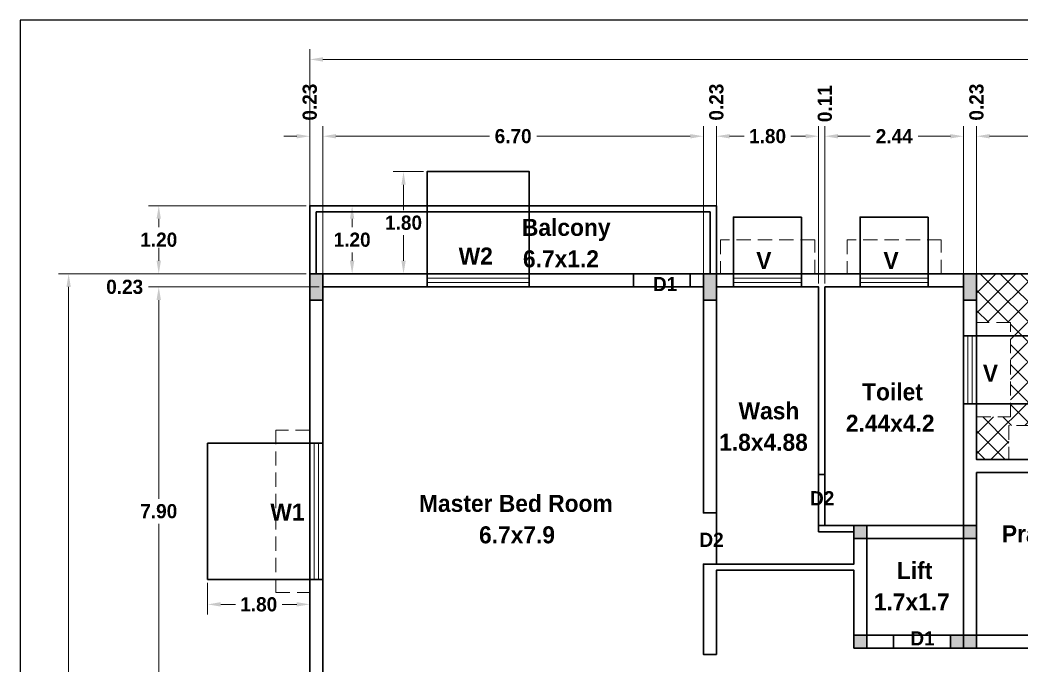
# Model space of a CAD drawing. Header units: metres. Extents: x 596 to 685, y 363 to 505.
# Drawn here: x 600.37 to 618.01, y 493.98 to 505.35 of the extents above; entities that cross this region are included whole.
import ezdxf

# ---------------------------------------------------------------- set-up
doc = ezdxf.new("R2010")
doc.units = ezdxf.units.M
doc.header["$MEASUREMENT"] = 0
doc.linetypes.add('DASHED2', pattern=[0.375, 0.25, -0.125])
for name, color, linetype in [('BLK_1_FLOOR', 63, 'Continuous'), ('BLK_1_FLR_1_ACROOM_1_LIGHT_VENTILATION_1', 1, 'Continuous'), ('BLK_1_FLR_1_ACROOM_1_LIGHT_VENTILATION_2', 1, 'Continuous'), ('BLK_1_FLR_1_BALCONY_1', 5, 'Continuous'), ('BLK_1_FLR_1_BLT_UP_AREA', 1, 'Continuous'), ('BLK_1_FLR_1_CARPET_AREA', 1, 'Continuous'), ('BLK_1_FLR_1_LIFT_1', 30, 'Continuous'), ('BLK_1_FLR_1_ROOF_AREA', 54, 'Continuous'), ('BLK_1_FLR_1_UNITFA_1', 234, 'Continuous'), ('BLK_1_FLR_1_WATER_CLOSET', 3, 'Continuous'), ('BLK_1_FLR_1_WC_BATH', 3, 'Continuous'), ('BLK_1_LVL_1_BLDG_FOOT_PRINT', 1, 'Continuous')]:
    doc.layers.add(name, color=color, linetype=linetype)
doc.styles.add('century', font='GOTHICB.TTF')
doc.styles.add('century Bold', font='GOTHICB.TTF', dxfattribs={"height": 9})
doc.dimstyles.get("Standard").update_dxf_attribs({"dimtxt": 0.25, "dimasz": 0.23, "dimexe": 0.18, "dimexo": 0.0625, "dimgap": 0.09, "dimtad": 0, "dimtih": 1, "dimtoh": 1, "dimzin": 0, "dimdsep": 46, "dimtxsty": 'century', "dimcen": 0.09, "dimadec": 0, "dimazin": 0, "dimtfac": 1, "dimtofl": 0, "dimtmove": 0, "dimatfit": 3, "dimfxl": 0, "dimtolj": 1, "dimtzin": 0, "dimlwd": 18, "dimlwe": 5, "dimarcsym": 0})

# ---------------------------------------------------------------- blocks, each defined once
blk = doc.blocks.new('*D23')
at = {"layer": 'BLK_1_FLR_1_BALCONY_1', "color": 0, "lineweight": 5}
for p, q in [((606.169, 502.082), (606.036, 502.082)), ((606.169, 500.882), (606.036, 500.882))]:
    blk.add_line(p, q, dxfattribs=at)
at = {"layer": 'BLK_1_FLR_1_BALCONY_1', "color": 0, "lineweight": 18}
for p, q in [((606.216, 501.852), (606.216, 501.703)), ((606.216, 501.112), (606.216, 501.261))]:
    blk.add_line(p, q, dxfattribs=at)
at = {"layer": 'BLK_1_FLR_1_BALCONY_1', "color": 0, "lineweight": 30}
for points in [[(606.177, 501.852), (606.254, 501.852), (606.216, 502.082)], [(606.177, 501.112), (606.254, 501.112), (606.216, 500.882)]]:
    blk.add_solid(points, dxfattribs=at)
at = {"layer": 'Defpoints', "color": 0, "lineweight": 30}
for p in [(606.216, 502.082), (606.231, 502.082), (606.231, 500.882)]:
    blk.add_point(p, dxfattribs=at)
at = {"layer": 'BLK_1_FLR_1_BALCONY_1', "color": 0, "lineweight": 30, "insert": (606.216, 501.482), "char_height": 0.25, "attachment_point": 5, "style": 'century'}
blk.add_mtext('\\A1;1.20', dxfattribs=at)
blk = doc.blocks.new('*D64')
at = {"layer": 'BLK_1_FLR_1_ACROOM_1_LIGHT_VENTILATION_1', "color": 0, "lineweight": 5}
for p, q in [((603.671, 495.44), (603.671, 494.882)), ((605.471, 495.44), (605.471, 494.882))]:
    blk.add_line(p, q, dxfattribs=at)
at = {"layer": 'BLK_1_FLR_1_ACROOM_1_LIGHT_VENTILATION_1', "color": 0, "lineweight": 18}
for p, q in [((603.901, 495.062), (604.16, 495.062)), ((605.241, 495.062), (604.982, 495.062))]:
    blk.add_line(p, q, dxfattribs=at)
at = {"layer": 'BLK_1_FLR_1_ACROOM_1_LIGHT_VENTILATION_1', "color": 0, "lineweight": 30}
for points in [[(603.901, 495.101), (603.901, 495.024), (603.671, 495.062)], [(605.241, 495.101), (605.241, 495.024), (605.471, 495.062)]]:
    blk.add_solid(points, dxfattribs=at)
at = {"layer": 'Defpoints', "color": 0, "lineweight": 30}
for p in [(603.671, 495.502), (605.471, 495.502), (605.471, 495.062)]:
    blk.add_point(p, dxfattribs=at)
at = {"layer": 'BLK_1_FLR_1_ACROOM_1_LIGHT_VENTILATION_1', "color": 0, "lineweight": 30, "insert": (604.571, 495.062), "char_height": 0.25, "attachment_point": 5, "style": 'century'}
blk.add_mtext('\\A1;1.80', dxfattribs=at)
blk = doc.blocks.new('*D65')
at = {"layer": 'BLK_1_FLR_1_ACROOM_1_LIGHT_VENTILATION_2', "color": 0, "lineweight": 5}
for p, q in [((607.473, 502.682), (606.941, 502.682)), ((607.473, 500.882), (606.941, 500.882))]:
    blk.add_line(p, q, dxfattribs=at)
at = {"layer": 'BLK_1_FLR_1_ACROOM_1_LIGHT_VENTILATION_2', "color": 0, "lineweight": 18}
for p, q in [((607.121, 502.452), (607.121, 502.003)), ((607.121, 501.112), (607.121, 501.561))]:
    blk.add_line(p, q, dxfattribs=at)
at = {"layer": 'BLK_1_FLR_1_ACROOM_1_LIGHT_VENTILATION_2', "color": 0, "lineweight": 30}
for points in [[(607.083, 502.452), (607.159, 502.452), (607.121, 502.682)], [(607.083, 501.112), (607.159, 501.112), (607.121, 500.882)]]:
    blk.add_solid(points, dxfattribs=at)
at = {"layer": 'Defpoints', "color": 0, "lineweight": 30}
for p in [(607.536, 502.682), (607.121, 500.882), (607.536, 500.882)]:
    blk.add_point(p, dxfattribs=at)
at = {"layer": 'BLK_1_FLR_1_ACROOM_1_LIGHT_VENTILATION_2', "color": 0, "lineweight": 30, "insert": (607.121, 501.782), "char_height": 0.25, "attachment_point": 5, "style": 'century'}
blk.add_mtext('\\A1;1.80', dxfattribs=at)
blk = doc.blocks.new('*D165')
at = {"color": 0, "lineweight": 5}
for p, q in [((605.471, 500.715), (605.471, 503.486)), ((605.701, 500.715), (605.701, 503.486))]:
    blk.add_line(p, q, dxfattribs=at)
at = {"color": 0, "lineweight": 18}
for p, q in [((605.241, 503.306), (605.011, 503.306)), ((605.931, 503.306), (606.161, 503.306))]:
    blk.add_line(p, q, dxfattribs=at)
at = {"color": 0, "lineweight": 30}
for points in [[(605.241, 503.344), (605.241, 503.267), (605.471, 503.306)], [(605.931, 503.344), (605.931, 503.267), (605.701, 503.306)]]:
    blk.add_solid(points, dxfattribs=at)
at = {"layer": 'Defpoints', "color": 0, "lineweight": 30}
for p in [(605.471, 503.306), (605.471, 500.652), (605.701, 500.652)]:
    blk.add_point(p, dxfattribs=at)
at = {"color": 0, "lineweight": 30, "insert": (605.471, 503.906), "char_height": 0.25, "attachment_point": 5, "rotation": 90, "style": 'century'}
blk.add_mtext('\\A1;0.23', dxfattribs=at)
blk = doc.blocks.new('*D166')
at = {"color": 0, "lineweight": 5}
for p, q in [((605.701, 500.715), (605.701, 503.486)), ((612.401, 500.715), (612.401, 503.486))]:
    blk.add_line(p, q, dxfattribs=at)
at = {"color": 0, "lineweight": 18}
for p, q in [((605.931, 503.306), (608.633, 503.306)), ((612.171, 503.306), (609.469, 503.306))]:
    blk.add_line(p, q, dxfattribs=at)
at = {"color": 0, "lineweight": 30}
for points in [[(605.931, 503.344), (605.931, 503.267), (605.701, 503.306)], [(612.171, 503.344), (612.171, 503.267), (612.401, 503.306)]]:
    blk.add_solid(points, dxfattribs=at)
at = {"layer": 'Defpoints', "color": 0, "lineweight": 30}
for p in [(612.401, 503.306), (605.701, 500.652), (612.401, 500.652)]:
    blk.add_point(p, dxfattribs=at)
at = {"color": 0, "lineweight": 30, "insert": (609.051, 503.306), "char_height": 0.25, "attachment_point": 5, "style": 'century'}
blk.add_mtext('\\A1;6.70', dxfattribs=at)
blk = doc.blocks.new('*D167')
at = {"color": 0, "lineweight": 5}
for p, q in [((612.401, 500.715), (612.401, 503.486)), ((612.631, 500.715), (612.631, 503.486))]:
    blk.add_line(p, q, dxfattribs=at)
at = {"color": 0, "lineweight": 18}
for p, q in [((612.171, 503.306), (611.941, 503.306)), ((612.861, 503.306), (613.091, 503.306))]:
    blk.add_line(p, q, dxfattribs=at)
at = {"color": 0, "lineweight": 30}
for points in [[(612.171, 503.344), (612.171, 503.267), (612.401, 503.306)], [(612.861, 503.344), (612.861, 503.267), (612.631, 503.306)]]:
    blk.add_solid(points, dxfattribs=at)
at = {"layer": 'Defpoints', "color": 0, "lineweight": 30}
for p in [(612.631, 503.306), (612.401, 500.652), (612.631, 500.652)]:
    blk.add_point(p, dxfattribs=at)
at = {"color": 0, "lineweight": 30, "insert": (612.631, 503.906), "char_height": 0.25, "attachment_point": 5, "rotation": 90, "style": 'century'}
blk.add_mtext('\\A1;0.23', dxfattribs=at)
blk = doc.blocks.new('*D168')
at = {"color": 0, "lineweight": 5}
for p, q in [((612.631, 500.715), (612.631, 503.486)), ((614.431, 500.715), (614.431, 503.486))]:
    blk.add_line(p, q, dxfattribs=at)
at = {"color": 0, "lineweight": 18}
for p, q in [((612.861, 503.306), (613.12, 503.306)), ((614.201, 503.306), (613.942, 503.306))]:
    blk.add_line(p, q, dxfattribs=at)
at = {"color": 0, "lineweight": 30}
for points in [[(612.861, 503.344), (612.861, 503.267), (612.631, 503.306)], [(614.201, 503.344), (614.201, 503.267), (614.431, 503.306)]]:
    blk.add_solid(points, dxfattribs=at)
at = {"layer": 'Defpoints', "color": 0, "lineweight": 30}
for p in [(614.431, 503.306), (612.631, 500.652), (614.431, 500.652)]:
    blk.add_point(p, dxfattribs=at)
at = {"color": 0, "lineweight": 30, "insert": (613.531, 503.306), "char_height": 0.25, "attachment_point": 5, "style": 'century'}
blk.add_mtext('\\A1;1.80', dxfattribs=at)
blk = doc.blocks.new('*D169')
at = {"color": 0, "lineweight": 5}
for p, q in [((614.431, 500.715), (614.431, 503.486)), ((614.541, 500.715), (614.541, 503.486))]:
    blk.add_line(p, q, dxfattribs=at)
at = {"color": 0, "lineweight": 18}
for p, q in [((614.201, 503.306), (613.971, 503.306)), ((614.771, 503.306), (615.001, 503.306))]:
    blk.add_line(p, q, dxfattribs=at)
at = {"color": 0, "lineweight": 30}
for points in [[(614.201, 503.344), (614.201, 503.267), (614.431, 503.306)], [(614.771, 503.344), (614.771, 503.267), (614.541, 503.306)]]:
    blk.add_solid(points, dxfattribs=at)
at = {"layer": 'Defpoints', "color": 0, "lineweight": 30}
for p in [(614.541, 503.306), (614.431, 500.652), (614.541, 500.652)]:
    blk.add_point(p, dxfattribs=at)
at = {"color": 0, "lineweight": 30, "insert": (614.541, 503.879), "char_height": 0.25, "attachment_point": 5, "rotation": 90, "style": 'century'}
blk.add_mtext('\\A1;0.11', dxfattribs=at)
blk = doc.blocks.new('*D170')
at = {"color": 0, "lineweight": 5}
for p, q in [((614.541, 500.715), (614.541, 503.486)), ((616.981, 500.715), (616.981, 503.486))]:
    blk.add_line(p, q, dxfattribs=at)
at = {"color": 0, "lineweight": 18}
for p, q in [((614.771, 503.306), (615.339, 503.306)), ((616.751, 503.306), (616.183, 503.306))]:
    blk.add_line(p, q, dxfattribs=at)
at = {"color": 0, "lineweight": 30}
for points in [[(614.771, 503.344), (614.771, 503.267), (614.541, 503.306)], [(616.751, 503.344), (616.751, 503.267), (616.981, 503.306)]]:
    blk.add_solid(points, dxfattribs=at)
at = {"layer": 'Defpoints', "color": 0, "lineweight": 30}
for p in [(616.981, 503.306), (614.541, 500.652), (616.981, 500.652)]:
    blk.add_point(p, dxfattribs=at)
at = {"color": 0, "lineweight": 30, "insert": (615.761, 503.306), "char_height": 0.25, "attachment_point": 5, "style": 'century'}
blk.add_mtext('\\A1;2.44', dxfattribs=at)
blk = doc.blocks.new('*D171')
at = {"color": 0, "lineweight": 5}
for p, q in [((616.981, 500.715), (616.981, 503.486)), ((617.211, 500.715), (617.211, 503.486))]:
    blk.add_line(p, q, dxfattribs=at)
at = {"color": 0, "lineweight": 18}
for p, q in [((616.751, 503.306), (616.521, 503.306)), ((617.441, 503.306), (617.671, 503.306))]:
    blk.add_line(p, q, dxfattribs=at)
at = {"color": 0, "lineweight": 30}
for points in [[(616.751, 503.344), (616.751, 503.267), (616.981, 503.306)], [(617.441, 503.344), (617.441, 503.267), (617.211, 503.306)]]:
    blk.add_solid(points, dxfattribs=at)
at = {"layer": 'Defpoints', "color": 0, "lineweight": 30}
for p in [(617.211, 503.306), (616.981, 500.652), (617.211, 500.652)]:
    blk.add_point(p, dxfattribs=at)
at = {"color": 0, "lineweight": 30, "insert": (617.211, 503.906), "char_height": 0.25, "attachment_point": 5, "rotation": 90, "style": 'century'}
blk.add_mtext('\\A1;0.23', dxfattribs=at)
blk = doc.blocks.new('*D172')
at = {"color": 0, "lineweight": 5}
for p, q in [((617.211, 500.945), (617.211, 503.486)), ((620.611, 500.945), (620.611, 503.486))]:
    blk.add_line(p, q, dxfattribs=at)
at = {"color": 0, "lineweight": 18}
for p, q in [((617.441, 503.306), (618.49, 503.306)), ((620.381, 503.306), (619.332, 503.306))]:
    blk.add_line(p, q, dxfattribs=at)
at = {"color": 0, "lineweight": 30}
for points in [[(617.441, 503.344), (617.441, 503.267), (617.211, 503.306)], [(620.381, 503.344), (620.381, 503.267), (620.611, 503.306)]]:
    blk.add_solid(points, dxfattribs=at)
at = {"layer": 'Defpoints', "color": 0, "lineweight": 30}
for p in [(620.611, 503.306), (617.211, 500.882), (620.611, 500.882)]:
    blk.add_point(p, dxfattribs=at)
at = {"color": 0, "lineweight": 30, "insert": (618.911, 503.306), "char_height": 0.25, "attachment_point": 5, "style": 'century'}
blk.add_mtext('\\A1;3.40', dxfattribs=at)
blk = doc.blocks.new('*D184')
at = {"color": 0, "lineweight": 5}
for p, q in [((605.471, 501.43), (605.471, 504.838)), ((638.291, 501.43), (638.291, 504.838))]:
    blk.add_line(p, q, dxfattribs=at)
at = {"color": 0, "lineweight": 18}
for p, q in [((605.701, 504.658), (621.365, 504.658)), ((638.061, 504.658), (622.397, 504.658))]:
    blk.add_line(p, q, dxfattribs=at)
at = {"color": 0, "lineweight": 30}
for points in [[(605.701, 504.697), (605.701, 504.62), (605.471, 504.658)], [(638.061, 504.697), (638.061, 504.62), (638.291, 504.658)]]:
    blk.add_solid(points, dxfattribs=at)
at = {"layer": 'Defpoints', "color": 0, "lineweight": 30}
for p in [(638.291, 504.658), (605.471, 501.367), (638.291, 501.367)]:
    blk.add_point(p, dxfattribs=at)
at = {"color": 0, "lineweight": 30, "insert": (621.881, 504.658), "char_height": 0.25, "attachment_point": 5, "style": 'century'}
blk.add_mtext('\\A1;32.82', dxfattribs=at)
blk = doc.blocks.new('*D192')
at = {"color": 0, "lineweight": 18}
for p, q in [((602.811, 501.112), (602.811, 501.342)), ((602.811, 500.422), (602.811, 500.192))]:
    blk.add_line(p, q, dxfattribs=at)
at = {"color": 0, "lineweight": 5}
for p, q in [((605.408, 500.882), (602.631, 500.882)), ((605.408, 500.652), (602.631, 500.652))]:
    blk.add_line(p, q, dxfattribs=at)
at = {"color": 0, "lineweight": 30}
for points in [[(602.772, 501.112), (602.849, 501.112), (602.811, 500.882)], [(602.772, 500.422), (602.849, 500.422), (602.811, 500.652)]]:
    blk.add_solid(points, dxfattribs=at)
at = {"layer": 'Defpoints', "color": 0, "lineweight": 30}
for p in [(605.471, 500.882), (602.811, 500.652), (605.471, 500.652)]:
    blk.add_point(p, dxfattribs=at)
at = {"color": 0, "lineweight": 30, "insert": (602.211, 500.652), "char_height": 0.25, "attachment_point": 5, "style": 'century'}
blk.add_mtext('\\A1;0.23', dxfattribs=at)
blk = doc.blocks.new('*D193')
at = {"color": 0, "lineweight": 5}
for p, q in [((605.638, 500.652), (602.631, 500.652)), ((605.638, 492.752), (602.631, 492.752))]:
    blk.add_line(p, q, dxfattribs=at)
at = {"color": 0, "lineweight": 18}
for p, q in [((602.811, 500.422), (602.811, 496.923)), ((602.811, 492.982), (602.811, 496.481))]:
    blk.add_line(p, q, dxfattribs=at)
at = {"color": 0, "lineweight": 30}
for points in [[(602.772, 500.422), (602.849, 500.422), (602.811, 500.652)], [(602.772, 492.982), (602.849, 492.982), (602.811, 492.752)]]:
    blk.add_solid(points, dxfattribs=at)
at = {"layer": 'Defpoints', "color": 0, "lineweight": 30}
for p in [(605.701, 500.652), (602.811, 492.752), (605.701, 492.752)]:
    blk.add_point(p, dxfattribs=at)
at = {"color": 0, "lineweight": 30, "insert": (602.811, 496.702), "char_height": 0.25, "attachment_point": 5, "style": 'century'}
blk.add_mtext('\\A1;7.90', dxfattribs=at)
blk = doc.blocks.new('*D202')
at = {"color": 0, "lineweight": 5}
for p, q in [((605.408, 502.082), (602.631, 502.082)), ((605.408, 500.882), (602.631, 500.882))]:
    blk.add_line(p, q, dxfattribs=at)
at = {"color": 0, "lineweight": 18}
for p, q in [((602.811, 501.852), (602.811, 501.703)), ((602.811, 501.112), (602.811, 501.261))]:
    blk.add_line(p, q, dxfattribs=at)
at = {"color": 0, "lineweight": 30}
for points in [[(602.772, 501.852), (602.849, 501.852), (602.811, 502.082)], [(602.772, 501.112), (602.849, 501.112), (602.811, 500.882)]]:
    blk.add_solid(points, dxfattribs=at)
at = {"layer": 'Defpoints', "color": 0, "lineweight": 30}
for p in [(602.811, 502.082), (605.471, 502.082), (605.471, 500.882)]:
    blk.add_point(p, dxfattribs=at)
at = {"color": 0, "lineweight": 30, "insert": (602.811, 501.482), "char_height": 0.25, "attachment_point": 5, "style": 'century'}
blk.add_mtext('\\A1;1.20', dxfattribs=at)
blk = doc.blocks.new('*D211')
at = {"color": 0, "lineweight": 5}
for p, q in [((605.408, 500.882), (601.044, 500.882)), ((605.408, 476.762), (601.044, 476.762))]:
    blk.add_line(p, q, dxfattribs=at)
at = {"color": 0, "lineweight": 18}
for p, q in [((601.224, 500.652), (601.224, 489.043)), ((601.224, 476.992), (601.224, 488.602))]:
    blk.add_line(p, q, dxfattribs=at)
at = {"color": 0, "lineweight": 30}
for points in [[(601.186, 500.652), (601.262, 500.652), (601.224, 500.882)], [(601.186, 476.992), (601.262, 476.992), (601.224, 476.762)]]:
    blk.add_solid(points, dxfattribs=at)
at = {"layer": 'Defpoints', "color": 0, "lineweight": 30}
for p in [(605.471, 500.882), (601.224, 476.762), (605.471, 476.762)]:
    blk.add_point(p, dxfattribs=at)
at = {"color": 0, "lineweight": 30, "insert": (601.224, 488.822), "char_height": 0.25, "attachment_point": 5, "style": 'century'}
blk.add_mtext('\\A1;24.12', dxfattribs=at)

msp = doc.modelspace()

# ---------------------------------------------------------------- hatches: boundary and pattern name
at = {"lineweight": 30}
h = msp.add_hatch(color=256, dxfattribs=at)
h.dxf.hatch_style = 1
h.paths.add_polyline_path([(605.701, 500.882), (605.471, 500.882), (605.471, 500.422), (605.701, 500.422)])
h = msp.add_hatch(color=256, dxfattribs=at)
h.dxf.hatch_style = 1
h.paths.add_polyline_path([(612.631, 500.882), (612.401, 500.882), (612.401, 500.422), (612.631, 500.422)])
h = msp.add_hatch(color=256, dxfattribs=at)
h.dxf.hatch_style = 1
h.paths.add_polyline_path([(617.211, 500.882), (616.981, 500.882), (616.981, 500.422), (617.211, 500.422)])
at = {"lineweight": 9}
h = msp.add_hatch(dxfattribs=at)
h.set_pattern_fill('ANSI37', color=256, scale=2)
h.set_pattern_definition([(45, (201.10466, -21.9846), (-0.176776695, 0.176776695), []), (135, (201.10466, -21.9846), (-0.176776695, -0.176776695), [])])
h.paths.add_polyline_path([(620.611, 500.882), (617.211, 500.882), (617.211, 500.422), (617.211, 500.023), (617.811, 500.023), (617.811, 498.363), (617.211, 498.363), (617.211, 497.612), (617.781, 497.612), (617.781, 498.212), (620.041, 498.212), (620.041, 497.612), (620.611, 497.612), (620.611, 497.842)])
h.paths.add_polyline_path([(617.942, 498.632), (619.737, 498.632), (619.737, 499.104), (617.942, 499.104)], flags=24)
h.paths.add_polyline_path([(618.371, 499.156), (619.272, 499.156), (619.272, 499.628), (618.371, 499.628)], flags=24)
at = {"lineweight": 30}
h = msp.add_hatch(color=256, dxfattribs=at)
h.dxf.hatch_style = 1
h.paths.add_polyline_path([(615.281, 496.452), (615.051, 496.452), (615.051, 496.222), (615.281, 496.222)])
h = msp.add_hatch(color=256, dxfattribs=at)
h.dxf.hatch_style = 1
h.paths.add_polyline_path([(617.211, 496.452), (616.981, 496.452), (616.981, 496.222), (617.211, 496.222)])
h = msp.add_hatch(color=256, dxfattribs=at)
h.dxf.hatch_style = 1
h.paths.add_polyline_path([(615.281, 494.522), (615.051, 494.522), (615.051, 494.292), (615.281, 494.292)])
h = msp.add_hatch(color=256, dxfattribs=at)
h.dxf.hatch_style = 1
h.paths.add_polyline_path([(617.211, 494.292), (617.211, 494.522), (616.751, 494.522), (616.751, 494.292)])

# ---------------------------------------------------------------- linework, layer by layer
for p, q in [((605.471, 500.882), (605.471, 502.082)), ((605.471, 502.082), (612.631, 502.082)), ((605.581, 501.972), (612.521, 501.972)), ((605.581, 500.882), (605.581, 501.972)), ((612.521, 501.972), (612.521, 500.882)), ((612.631, 502.082), (612.631, 500.882)), ((605.471, 500.882), (607.536, 500.882)), ((605.471, 500.882), (605.471, 497.902)), ((607.536, 500.652), (607.536, 500.882)), ((609.336, 500.882), (612.931, 500.882)), ((609.336, 500.882), (609.336, 500.652)), ((611.171, 500.652), (611.171, 500.882)), ((612.171, 500.652), (612.171, 500.882)), ((612.931, 500.652), (612.931, 500.882)), ((614.131, 500.882), (615.161, 500.882)), ((614.131, 500.882), (614.131, 500.652)), ((615.161, 500.652), (615.161, 500.882)), ((616.361, 500.882), (621.179, 500.882)), ((616.361, 500.882), (616.361, 500.652)), ((617.211, 500.882), (617.211, 499.793)), ((605.701, 497.902), (605.701, 500.652)), ((605.701, 500.652), (607.536, 500.652)), ((609.336, 500.652), (611.171, 500.652)), ((612.171, 500.652), (612.401, 500.652)), ((612.401, 500.652), (612.401, 496.672)), ((612.631, 500.652), (612.631, 496.672)), ((612.631, 500.652), (612.931, 500.652)), ((614.131, 500.652), (614.431, 500.652)), ((614.431, 500.652), (614.431, 497.352)), ((614.541, 500.652), (614.541, 497.352)), ((614.541, 500.652), (615.161, 500.652)), ((616.361, 500.652), (616.981, 500.652)), ((616.981, 500.652), (616.981, 499.793)), ((616.981, 499.793), (617.211, 499.793)), ((616.981, 498.593), (616.981, 496.452)), ((617.211, 498.593), (616.981, 498.593)), ((617.211, 498.593), (617.211, 497.612)), ((605.471, 497.902), (605.701, 497.902)), ((617.211, 497.612), (618.011, 497.612)), ((614.541, 497.352), (614.431, 497.352)), ((617.211, 497.382), (617.211, 494.292)), ((617.211, 497.382), (618.011, 497.382)), ((612.631, 496.672), (612.401, 496.672)), ((614.431, 496.452), (614.431, 496.342)), ((615.101, 496.452), (614.431, 496.452)), ((615.051, 496.342), (614.431, 496.342)), ((616.981, 496.452), (615.051, 496.452)), ((615.051, 495.772), (615.051, 496.342)), ((615.281, 494.292), (615.281, 496.222)), ((616.981, 496.222), (615.281, 496.222)), ((616.981, 496.222), (616.981, 494.292)), ((612.401, 495.772), (612.401, 494.182)), ((615.051, 495.772), (612.401, 495.772)), ((612.631, 495.662), (612.631, 494.182)), ((615.051, 495.662), (612.631, 495.662)), ((615.051, 494.292), (615.051, 495.662)), ((605.471, 495.502), (605.471, 491.747)), ((605.701, 495.502), (605.471, 495.502)), ((605.701, 492.752), (605.701, 495.502)), ((615.751, 494.522), (615.281, 494.522)), ((615.751, 494.522), (615.751, 494.292)), ((616.981, 494.522), (616.751, 494.522)), ((617.211, 494.522), (618.311, 494.522)), ((612.401, 494.182), (612.631, 494.182)), ((617.211, 494.292), (615.051, 494.292)), ((617.211, 494.292), (618.311, 494.292))]:
    msp.add_line(p, q, dxfattribs=at)
at = {"linetype": 'DASHED2', "lineweight": 9}
for p, q in [((614.361, 501.482), (612.701, 501.482)), ((612.701, 501.482), (612.701, 500.882)), ((614.361, 500.882), (614.361, 501.482)), ((616.591, 501.482), (614.931, 501.482)), ((614.931, 501.482), (614.931, 500.882)), ((616.591, 500.882), (616.591, 501.482)), ((617.811, 500.023), (617.211, 500.023)), ((617.811, 498.363), (617.811, 500.023)), ((617.211, 498.363), (617.811, 498.363)), ((605.471, 498.132), (604.871, 498.132)), ((604.871, 498.132), (604.871, 495.272)), ((620.041, 498.212), (617.781, 498.212)), ((617.781, 498.212), (617.781, 497.612)), ((604.871, 495.272), (605.471, 495.272))]:
    msp.add_line(p, q, dxfattribs=at)
at = {"lineweight": 9}
for p, q in [((607.536, 500.882), (609.336, 500.882)), ((612.931, 500.882), (614.131, 500.882)), ((615.161, 500.882), (616.361, 500.882)), ((607.536, 500.806), (609.336, 500.806)), ((609.336, 500.728), (607.536, 500.728)), ((612.931, 500.806), (614.131, 500.806)), ((614.131, 500.728), (612.931, 500.728)), ((615.161, 500.806), (616.361, 500.806)), ((616.361, 500.728), (615.161, 500.728)), ((609.336, 500.652), (607.536, 500.652)), ((614.131, 500.652), (612.931, 500.652)), ((616.361, 500.652), (615.161, 500.652)), ((616.981, 498.593), (616.981, 499.793)), ((617.057, 498.593), (617.057, 499.793)), ((617.135, 499.793), (617.135, 498.593)), ((617.211, 499.793), (617.211, 498.593)), ((605.471, 495.502), (605.471, 497.902)), ((605.547, 495.502), (605.547, 497.902)), ((605.625, 497.902), (605.625, 495.502)), ((605.701, 497.902), (605.701, 495.502))]:
    msp.add_line(p, q, dxfattribs=at)
at = {"lineweight": 30}
for points in [[(614.131, 501.882), (612.931, 501.882), (612.931, 500.882), (614.131, 500.882)], [(616.361, 501.882), (615.161, 501.882), (615.161, 500.882), (616.361, 500.882)], [(605.471, 500.422), (605.701, 500.422), (605.701, 500.882), (605.471, 500.882)], [(612.401, 500.422), (612.631, 500.422), (612.631, 500.882), (612.401, 500.882)], [(616.981, 500.422), (617.211, 500.422), (617.211, 500.882), (616.981, 500.882)], [(618.211, 498.593), (618.211, 499.793), (617.211, 499.793), (617.211, 498.593)], [(615.051, 496.222), (615.281, 496.222), (615.281, 496.452), (615.051, 496.452)], [(616.981, 496.222), (617.211, 496.222), (617.211, 496.452), (616.981, 496.452)], [(615.051, 494.292), (615.281, 494.292), (615.281, 494.522), (615.051, 494.522)], [(616.751, 494.522), (616.751, 494.292), (617.211, 494.292), (617.211, 494.522)]]:
    msp.add_lwpolyline(points, close=True, dxfattribs=at)
for points in [[(614.131, 500.882), (615.161, 500.882)], [(616.361, 500.882), (621.179, 500.882)], [(605.471, 491.747), (605.471, 495.502)]]:
    msp.add_lwpolyline(points, dxfattribs=at)
at = {"layer": 'BLK_1_FLOOR', "linetype": 'ByBlock'}
msp.add_lwpolyline([(600.368, 505.352), (600.368, 469.899), (643.899, 469.899), (643.899, 505.352)], close=True, dxfattribs=at)
at = {"layer": 'BLK_1_FLR_1_ACROOM_1_LIGHT_VENTILATION_1', "lineweight": 30}
msp.add_lwpolyline([(603.671, 497.902), (603.671, 495.502), (605.471, 495.502), (605.471, 497.902)], close=True, dxfattribs=at)
at = {"layer": 'BLK_1_FLR_1_ACROOM_1_LIGHT_VENTILATION_2', "lineweight": 30}
msp.add_lwpolyline([(607.536, 500.882), (609.336, 500.882), (609.336, 502.682), (607.536, 502.682)], close=True, dxfattribs=at)
at = {"layer": 'BLK_1_FLR_1_BALCONY_1', "lineweight": 30}
msp.add_lwpolyline([(612.631, 500.882), (605.471, 500.882), (605.471, 502.082), (612.631, 502.082)], close=True, dxfattribs=at)
at = {"layer": 'BLK_1_FLR_1_BLT_UP_AREA', "color": 1, "lineweight": 30}
msp.add_lwpolyline([(605.471, 476.762), (605.471, 502.082), (612.631, 502.082), (612.631, 500.882), (617.211, 500.882), (617.211, 497.612), (620.611, 497.612), (620.611, 502.082), (627.801, 502.082), (627.801, 500.882), (638.291, 500.882), (638.291, 494.522), (639.491, 494.522), (639.491, 488.182), (638.291, 488.182), (638.291, 485.752), (628.481, 485.752), (628.481, 488.982), (618.961, 488.982), (618.961, 479.352), (612.631, 479.352), (612.631, 476.762), (605.471, 476.762)], dxfattribs=at)
at = {"layer": 'BLK_1_FLR_1_CARPET_AREA', "lineweight": 30}
for points in [[(605.701, 492.752), (605.701, 500.652), (612.401, 500.652), (612.401, 496.672), (612.631, 496.672), (612.631, 500.652), (614.431, 500.652), (614.431, 497.352), (614.541, 497.352), (614.541, 500.652), (616.981, 500.652), (616.981, 496.452), (614.431, 496.452), (614.431, 496.342), (615.051, 496.342), (615.051, 495.772), (612.401, 495.772), (612.401, 494.182), (612.631, 494.182), (612.631, 495.662), (615.051, 495.662), (615.051, 494.292), (618.311, 494.292)], [(618.311, 494.522), (617.211, 494.522), (617.211, 497.382), (620.611, 497.382)]]:
    msp.add_lwpolyline(points, dxfattribs=at)
at = {"layer": 'BLK_1_FLR_1_LIFT_1', "lineweight": 30}
msp.add_lwpolyline([(616.981, 494.522), (615.281, 494.522), (615.281, 496.222), (616.981, 496.222)], close=True, dxfattribs=at)
at = {"layer": 'BLK_1_FLR_1_ROOF_AREA', "lineweight": 9}
msp.add_lwpolyline([(605.471, 476.762), (605.471, 502.082), (612.631, 502.082), (612.631, 500.882), (617.211, 500.882), (617.211, 497.612), (620.611, 497.612), (620.611, 502.082), (627.801, 502.082), (627.801, 500.882), (638.291, 500.882), (638.291, 494.522), (639.491, 494.522), (639.491, 488.182), (638.291, 488.182), (638.291, 485.752), (628.481, 485.752), (628.481, 488.982), (618.961, 488.982), (618.961, 479.352), (612.631, 479.352), (612.631, 476.762), (605.471, 476.762)], dxfattribs=at)
at = {"layer": 'BLK_1_FLR_1_UNITFA_1', "color": 234, "lineweight": 30}
msp.add_lwpolyline([(605.471, 476.762), (605.471, 502.082), (612.631, 502.082), (612.631, 500.882), (617.211, 500.882), (617.211, 497.612), (620.611, 497.612), (620.611, 502.082), (627.801, 502.082), (627.801, 500.882), (638.291, 500.882), (638.291, 494.522), (639.491, 494.522), (639.491, 488.182), (638.291, 488.182), (638.291, 485.752), (628.481, 485.752), (628.481, 488.982), (618.961, 488.982), (618.961, 479.352), (612.631, 479.352), (612.631, 476.762), (605.471, 476.762)], dxfattribs=at)
at = {"layer": 'BLK_1_FLR_1_WATER_CLOSET', "lineweight": 30}
msp.add_lwpolyline([(612.631, 500.652), (614.431, 500.652), (614.431, 496.342), (615.051, 496.342), (615.051, 495.772), (612.631, 495.772), (612.631, 500.652)], dxfattribs=at)
at = {"layer": 'BLK_1_FLR_1_WC_BATH', "lineweight": 30}
msp.add_lwpolyline([(614.541, 500.652), (616.981, 500.652), (616.981, 496.452), (614.541, 496.452)], close=True, dxfattribs=at)
at = {"layer": 'BLK_1_LVL_1_BLDG_FOOT_PRINT', "lineweight": 9}
msp.add_lwpolyline([(605.471, 476.762), (605.471, 502.082), (612.631, 502.082), (612.631, 500.882), (617.211, 500.882), (617.211, 497.612), (620.611, 497.612), (620.611, 502.082), (627.801, 502.082), (627.801, 500.882), (638.291, 500.882), (638.291, 494.522), (639.491, 494.522), (639.491, 488.182), (638.291, 488.182), (638.291, 485.752), (628.481, 485.752), (628.481, 488.982), (618.961, 488.982), (618.961, 479.352), (612.631, 479.352), (612.631, 476.762), (605.471, 476.762)], dxfattribs=at)

# ---------------------------------------------------------------- texts
at = {"style": 'century Bold'}
for s, height, p in [('Balcony', 0.3, (609.206, 501.551)), ('W2', 0.3, (608.092, 501.046)), ('6.7x1.2', 0.3, (609.224, 500.997)), ('V', 0.3, (613.332, 500.968)), ('V', 0.3, (615.572, 500.968)), ('D1', 0.25, (611.513, 500.578)), ('V', 0.3, (617.322, 498.984)), ('Toilet', 0.3, (615.196, 498.655)), ('Wash', 0.3, (613.021, 498.321)), ('2.44x4.2', 0.3, (614.91, 498.101)), ('1.8x4.88', 0.3, (612.679, 497.767)), ('Master Bed Room', 0.3, (607.394, 496.691)), ('D2', 0.25, (614.279, 496.806)), ('W1', 0.3, (604.776, 496.538)), ('6.7x7.9', 0.3, (608.45, 496.137)), ('D2', 0.25, (612.331, 496.074)), ('Prayer Room', 0.3, (617.657, 496.157)), ('Lift', 0.3, (615.809, 495.509)), ('1.7x1.7', 0.3, (615.402, 494.955)), ('D1', 0.25, (616.046, 494.339))]:
    msp.add_text(s, height=height, dxfattribs=at).set_placement(p)

# ---------------------------------------------------------------- dimensions: what is measured, and where the dimension line sits
at = {"lineweight": 30}
for base, p1, p2, picture, middle in [((638.291, 504.658), (605.471, 501.367), (638.291, 501.367), '*D184', (621.881, 504.658)), ((612.401, 503.306), (605.701, 500.652), (612.401, 500.652), '*D166', (609.051, 503.306)), ((614.431, 503.306), (612.631, 500.652), (614.431, 500.652), '*D168', (613.531, 503.306)), ((616.981, 503.306), (614.541, 500.652), (616.981, 500.652), '*D170', (615.761, 503.306)), ((620.611, 503.306), (617.211, 500.882), (620.611, 500.882), '*D172', (618.911, 503.306))]:
    dim = msp.add_linear_dim(base=base, p1=p1, p2=p2, dimstyle='Standard', dxfattribs=at)
    dim.commit()
    dim.dimension.update_dxf_attribs({"geometry": picture, "text_midpoint": middle})
for base, p1, p2, picture, middle in [((605.471, 503.306), (605.701, 500.652), (605.471, 500.652), '*D165', (605.471, 503.906)), ((612.631, 503.306), (612.401, 500.652), (612.631, 500.652), '*D167', (612.631, 503.906)), ((617.211, 503.306), (616.981, 500.652), (617.211, 500.652), '*D171', (617.211, 503.906)), ((614.541, 503.306), (614.431, 500.652), (614.541, 500.652), '*D169', (614.541, 503.879))]:
    dim = msp.add_linear_dim(base=base, p1=p1, p2=p2, dimstyle='Standard', override={"dimjust": 4}, dxfattribs=at)
    dim.commit()
    dim.dimension.update_dxf_attribs({"geometry": picture, "text_midpoint": middle})
for base, p1, p2, picture, middle in [((602.811, 502.082), (605.471, 500.882), (605.471, 502.082), '*D202', (602.811, 501.482)), ((601.224, 476.762), (605.471, 500.882), (605.471, 476.762), '*D211', (601.224, 488.822)), ((602.811, 492.752), (605.701, 500.652), (605.701, 492.752), '*D193', (602.811, 496.702))]:
    dim = msp.add_linear_dim(base=base, p1=p1, p2=p2, angle=90, dimstyle='Standard', dxfattribs=at)
    dim.commit()
    dim.dimension.update_dxf_attribs({"geometry": picture, "text_midpoint": middle})
dim = msp.add_linear_dim(base=(602.811, 500.652), p1=(605.471, 500.882), p2=(605.471, 500.652), angle=90, dimstyle='Standard', override={"dimjust": 4}, dxfattribs=at)
dim.commit()
dim.dimension.update_dxf_attribs({"geometry": '*D192', "text_midpoint": (602.211, 500.652)})
at = {"layer": 'BLK_1_FLR_1_ACROOM_1_LIGHT_VENTILATION_1', "color": 232, "lineweight": 30}
dim = msp.add_linear_dim(base=(605.471, 495.062), p1=(603.671, 495.502), p2=(605.471, 495.502), dimstyle='Standard', dxfattribs=at)
dim.commit()
dim.dimension.update_dxf_attribs({"geometry": '*D64', "text_midpoint": (604.571, 495.062)})
at = {"layer": 'BLK_1_FLR_1_ACROOM_1_LIGHT_VENTILATION_2', "color": 232, "lineweight": 30}
dim = msp.add_linear_dim(base=(607.121, 500.882), p1=(607.536, 502.682), p2=(607.536, 500.882), angle=90, dimstyle='Standard', dxfattribs=at)
dim.commit()
dim.dimension.update_dxf_attribs({"geometry": '*D65', "text_midpoint": (607.121, 501.782)})
at = {"layer": 'BLK_1_FLR_1_BALCONY_1', "lineweight": 30}
dim = msp.add_linear_dim(base=(606.216, 502.082), p1=(606.231, 500.882), p2=(606.231, 502.082), angle=90, dimstyle='Standard', dxfattribs=at)
dim.commit()
dim.dimension.update_dxf_attribs({"geometry": '*D23', "text_midpoint": (606.216, 501.482)})

doc.saveas('drawing.dxf')
